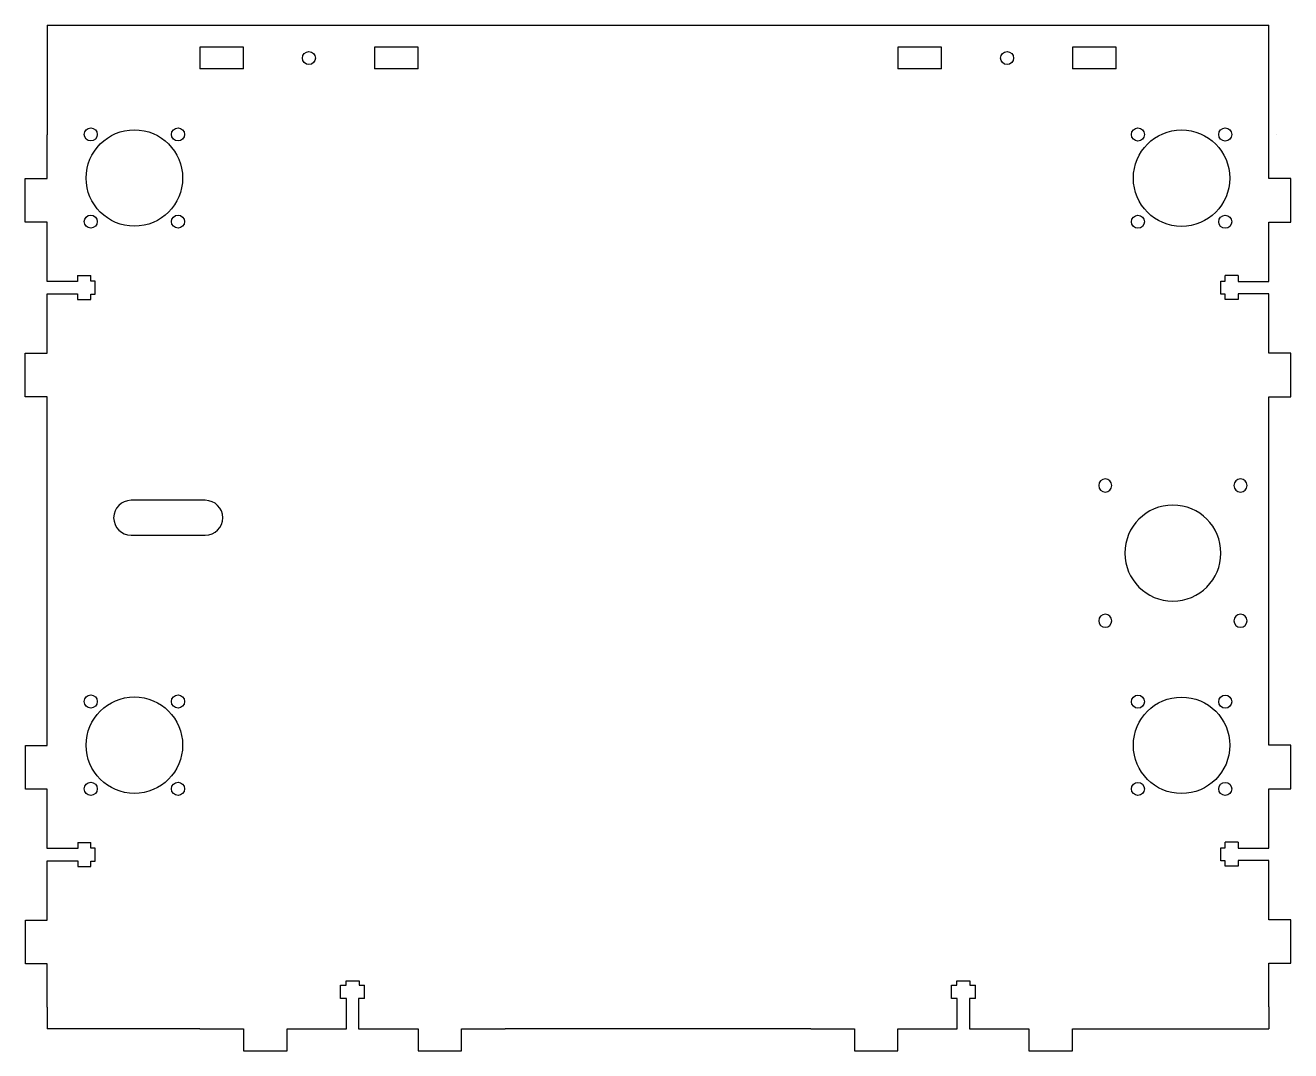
# Model space of a CAD drawing. Header units: millimetres. Extents: x -5 to 285, y -5 to 230.
import ezdxf

# ---------------------------------------------------------------- set-up
doc = ezdxf.new("R2010")
doc.units = ezdxf.units.MM
doc.layers.get('0').update_dxf_attribs({"linetype": 'CONTINUOUS', "lineweight": 25, "true_color": 0x000000})

# ---------------------------------------------------------------- blocks, each defined once
blk = doc.blocks.new('tgrips')
for p, q in [((10, 5), (20, 5)), ((10, 0), (10, 5)), ((20, 5), (20, 0)), ((50, 5), (60, 5)), ((50, 0), (50, 5)), ((60, 5), (60, 0)), ((0, 0), (10, 0)), ((20, 0), (33.58, 0)), ((33.58, 0), (33.58, -7)), ((36.4, -7), (36.4, 0)), ((36.4, 0), (50, 0)), ((60, 0), (70, 0)), ((70, 0), (70, 0)), ((32.25, -7), (32.25, -10)), ((33.58, -7), (32.25, -7)), ((37.75, -7), (36.4, -7)), ((37.75, -7), (37.75, -10)), ((32.25, -10), (33.5, -10)), ((33.5, -10), (33.5, -11)), ((33.5, -11), (36.5, -11)), ((36.5, -10), (37.75, -10)), ((36.5, -11), (36.5, -10))]:
    blk.add_line(p, q)
blk = doc.blocks.new('bearing hole and guides')
for centre, radius in [((-10, 10), 1.5), ((0, 0), 11.05), ((10, 10), 1.5), ((-10, -10), 1.5), ((10, -10), 1.5)]:
    blk.add_circle(centre, radius)
blk = doc.blocks.new('steppernema17')
for centre, radius in [((-15.495, 15.495), 1.5), ((15.495, 15.495), 1.5), ((0, 0), 11), ((-15.495, -15.495), 1.5), ((15.495, -15.495), 1.5)]:
    blk.add_circle(centre, radius)
blk = doc.blocks.new('slot')
for p, q in [((5, 5), (15, 5)), ((5, 5), (5, 0)), ((15, 0), (15, 5)), ((45, 5), (45, 0)), ((45, 5), (55, 5)), ((55, 0), (55, 5)), ((5, 0), (15, 0)), ((45, 0), (55, 0))]:
    blk.add_line(p, q)
blk.add_circle((30, 2.5), 1.5)

msp = doc.modelspace()

# ---------------------------------------------------------------- linework, layer by layer
for p, q in [((0, 230.03), (0, 204.91)), ((0, 230.03), (280, 230.03)), ((248.76, 229.91), (248.75, 229.91)), ((280, 204.91), (280, 230.03)), ((281.75, 205.03), (281.75, 205.03)), ((0.01, 74.94), (0, 134.91)), ((280, 75.03), (280, 134.91)), ((36.25, 121.15), (19.25, 121.15)), ((19.25, 113.15), (36.25, 113.15)), ((0.01, 4.94), (0, 0)), ((280, 5.03), (280, 0)), ((35, 0), (0, 0)), ((175, 0), (105, 0)), ((245, 0), (280, 0)), ((280, 0), (280, 0))]:
    msp.add_line(p, q)
for centre, start, end in [((19.25, 117.15), 90, 270), ((36.25, 117.15), 270, 90)]:
    msp.add_arc(centre, 4, start, end)

# ---------------------------------------------------------------- block references
for name, p, rotation in [('slot', (90, 225.03), 180), ('slot', (250, 225.03), 180), ('bearing hole and guides', (20, 195.03), 90), ('bearing hole and guides', (260, 195), 90), ('tgrips', (0, 134.91), 90), ('bearing hole and guides', (20, 65.03), 90), ('bearing hole and guides', (260, 65), 90), ('tgrips', (0.01, 4.94), 90)]:
    msp.add_blockref(name, p, dxfattribs=dict(rotation=rotation))
at = {"yscale": -1, "rotation": 90}
for p in [(280, 134.91), (280, 5.03)]:
    msp.add_blockref('tgrips', p, dxfattribs=at)
at = {"yscale": -1}
for name, p in [('steppernema17', (258, 109.05)), ('tgrips', (35, 0)), ('tgrips', (175, 0))]:
    msp.add_blockref(name, p, dxfattribs=at)

doc.saveas('drawing.dxf')
